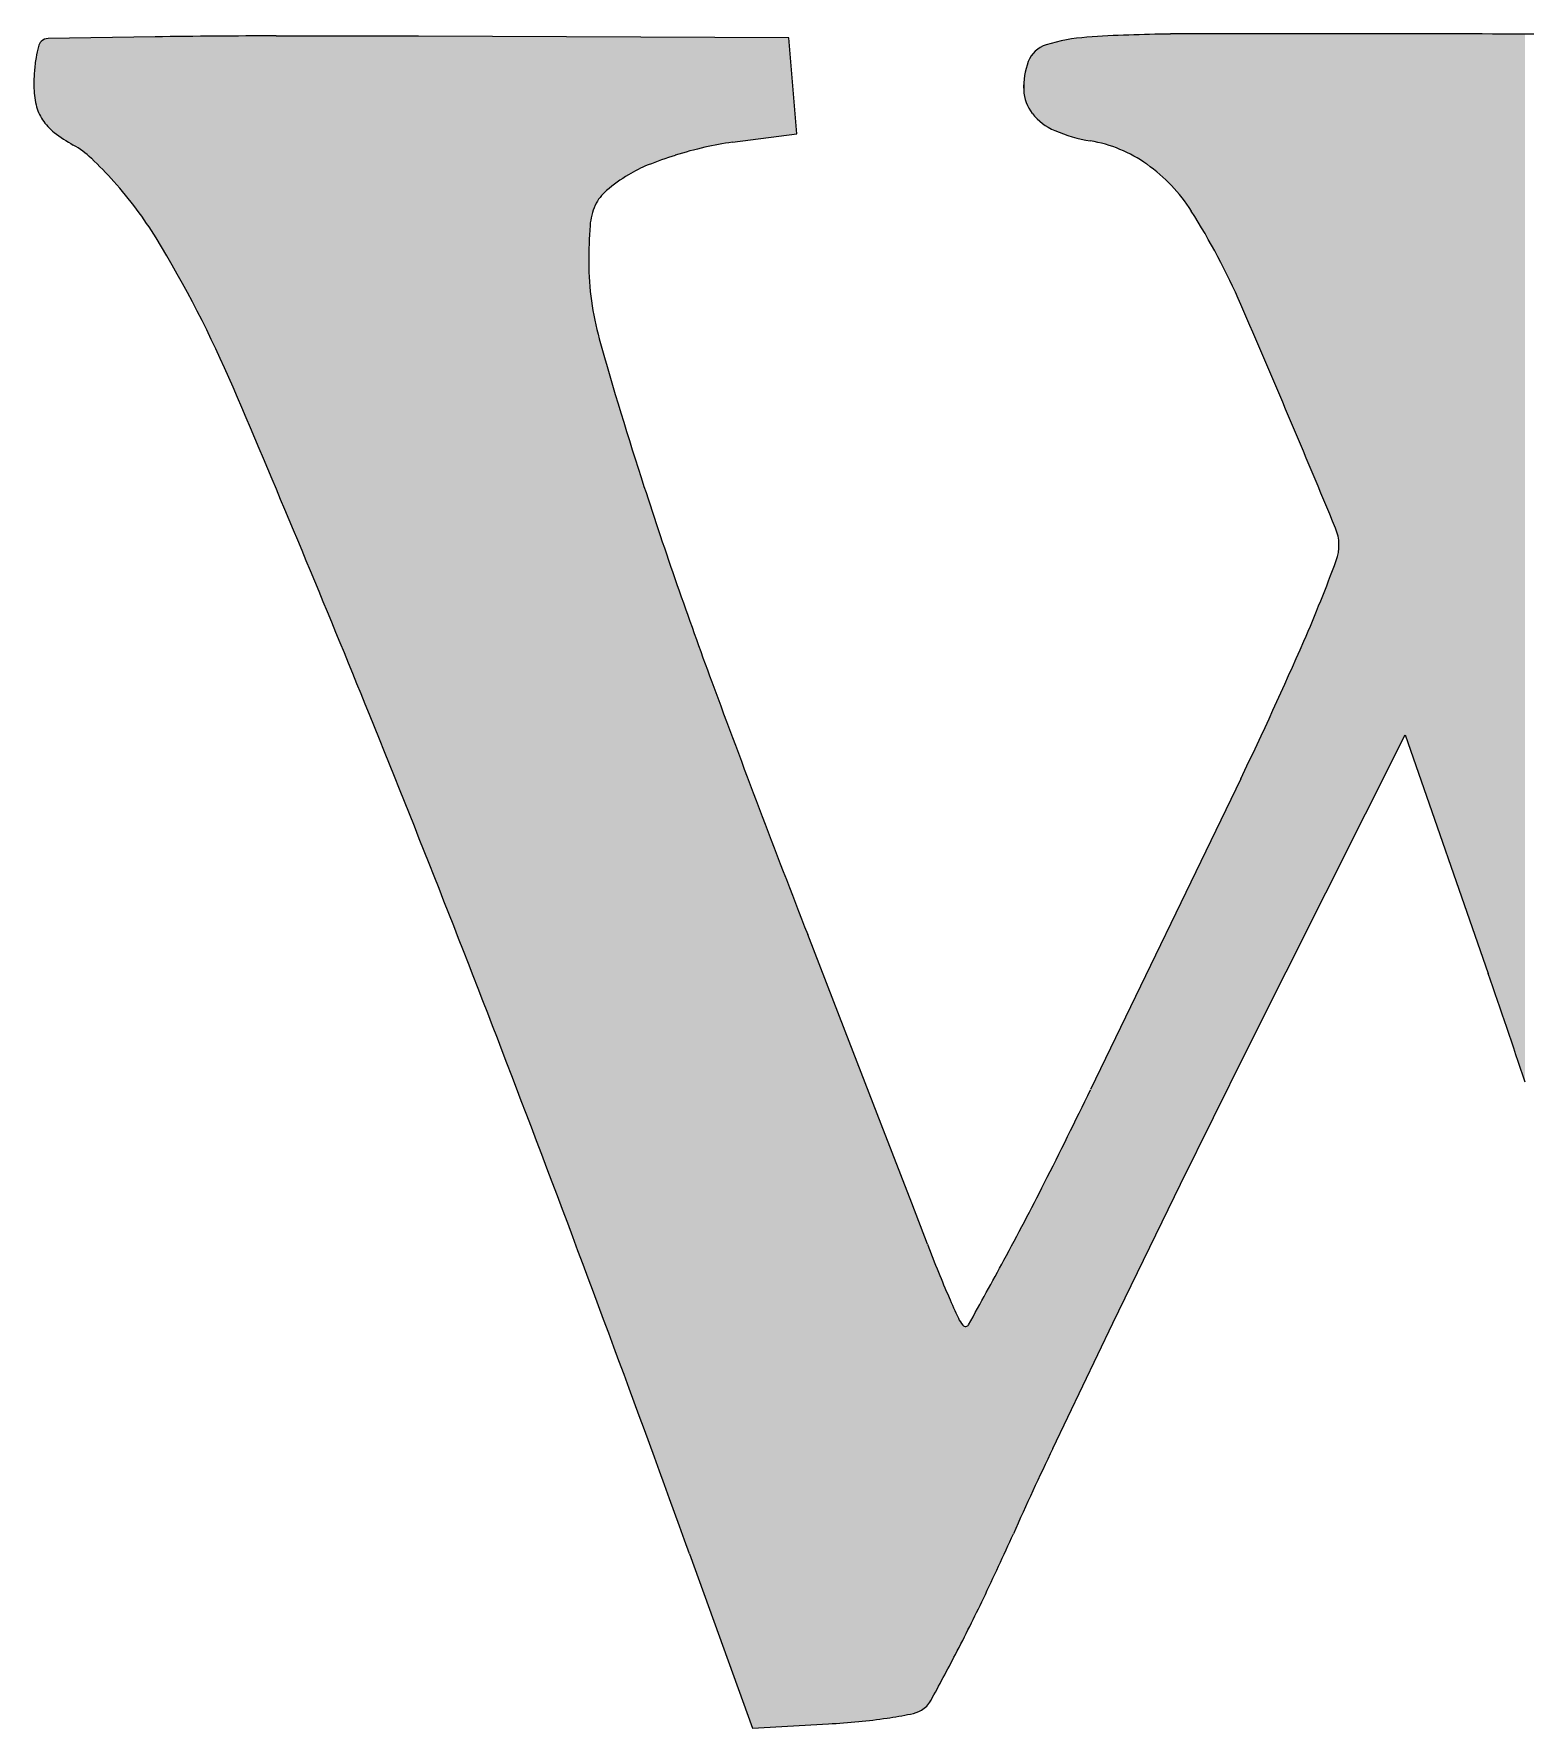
# Model space of a CAD drawing. Extents: x -1067 to 23308, y -6822 to 57810.
# Drawn here: x 409.076 to 411.857, y 94.057 to 97.218 of the extents above; entities that cross this region are included whole.
import ezdxf

# ---------------------------------------------------------------- set-up
doc = ezdxf.new("R2010")
doc.units = 0
doc.layers.get('0').update_dxf_attribs({"lineweight": 13})
doc.layers.add('G-XREF-____-OTLN', color=7, linetype='Continuous', lineweight=13)

# ---------------------------------------------------------------- blocks, each defined once
blk = doc.blocks.new('Blockreferenz-A0UJ2DPOXE')
at = {"layer": 'G-XREF-____-OTLN', "color": 0, "linetype": 'ByBlock', "lineweight": -2, "ltscale": 0.13}
for p, q in [((409.302, 97.2122), (409.1026, 97.2092)), ((409.7936, 97.2137), (409.5279, 97.2137)), ((410.484, 97.2101), (409.7936, 97.2137)), ((410.4914, 97.1209), (410.484, 97.2101)), ((411.6799, 97.2178), (411.196, 97.2178)), ((410.4988, 97.0316), (410.4914, 97.1209)), ((410.3787, 97.0157), (410.4988, 97.0316)), ((411.3379, 95.3207), (411.6335, 95.9104)), ((411.6335, 95.9104), (411.7883, 95.4652)), ((411.327, 95.8283), (411.0469, 95.2482)), ((410.5892, 95.3572), (410.5192, 95.5374)), ((410.6563, 95.184), (410.5892, 95.3572)), ((411.2145, 95.0722), (411.3379, 95.3207)), ((410.7133, 95.0366), (410.6563, 95.184)), ((411.0882, 94.8129), (411.2145, 95.0722)), ((410.7427, 94.9597), (410.7133, 95.0366)), ((410.9762, 94.5789), (411.0882, 94.8129)), ((410.2988, 94.3821), (410.4163, 94.0572)), ((410.4163, 94.0572), (410.5579, 94.065))]:
    blk.add_line(p, q, dxfattribs=at)
for centre, major_axis, end_param in [((409.3211, 97.1341), (-0.2368, 0.0602), 0.086419), ((409.1039, 97.1894), (-0.0143, 0.0143), 0.536386), ((409.1029, 97.1903), (-0.0003, 0.0188), 0.769115), ((409.5701, 78.3926), (-0.0422, 18.8215), 0.012004), ((410.9793, 97.1476), (-0.0153, 0.0498), 0.911284), ((411.0634, 96.874), (-0.0233, 0.3375), 0.229265), ((411.2032, 94.8494), (-0.0073, 2.3678), 0.065866), ((411.6602, 65.5645), (0.3308, 31.6516), 0.009828), ((409.3599, 97.1278), (-0.2799, 0.0459), 0.090249), ((411.0557, 97.1187), (-0.1251, 0.0473), 0.405727), ((409.4569, 97.1207), (-0.38, 0.0275), 0.072344), ((409.2345, 97.1207), (-0.1585, 0), 0.22515), ((410.998, 97.1162), (-0.0759, -0.0034), 0.619495), ((409.1618, 97.1041), (-0.0818, -0.0187), 0.362203), ((411.0205, 97.1338), (-0.0823, -0.0644), 0.507814), ((409.1756, 97.1133), (-0.0837, -0.0557), 0.324375), ((409.2874, 97.2576), (-0.1733, -0.2238), 0.149882), ((411.0962, 97.3133), (-0.1163, -0.2759), 0.231697), ((409.0666, 96.862), (0.1166, 0.1236), 0.246926), ((410.5015, 96.2601), (-0.1742, 0.7462), 0.074587), ((410.4492, 96.4841), (-0.0705, 0.5316), 0.097469), ((411.0035, 96.7648), (0.1485, 0.2097), 0.448902), ((408.7111, 96.4851), (0.5139, 0.4575), 0.08735), ((410.3132, 96.7437), (-0.0917, 0.2296), 0.166504), ((410.4841, 96.3156), (-0.2119, 0.6756), 0.075939), ((410.9729, 96.7215), (0.2619, 0.1658), 0.390019), ((408.6377, 96.4198), (0.6297, 0.471), 0.085155), ((410.3566, 96.6723), (-0.1718, 0.2826), 0.152614), ((410.1938, 96.8659), (-0.05, 0.0595), 0.447286), ((408.7129, 96.476), (0.5909, 0.361), 0.093675), ((410.224, 96.8523), (-0.1011, 0.0457), 0.352024), ((410.1611, 96.2075), (1.1658, 0.5056), 0.155294), ((411.0606, 96.7915), (-0.9472, 0.0688), 0.072492), ((407.4472, 95.7026), (2.0003, 0.856), 0.144158), ((410.6397, 96.7915), (-0.5288, 0), 0.273059), ((386.8676, 86.1052), (24.6361, 10.1904), 0.017004), ((416.7883, 98.5135), (-6.6578, -1.8646), 0.041642), ((377.8713, 83.0462), (31.8305, 12.9019), 0.019256), ((419.6745, 99.453), (-9.4606, -3.0796), 0.038803), ((411.4274, 96.2641), (0.0776, -0.0285), 0.74383), ((408.9537, 97.1716), (2.491, -1.0865), 0.05968), ((404.3463, 99.1813), (6.9807, -3.353), 0.036483), ((437.0091, 105.8496), (-26.6686, -9.8409), 0.017732), ((375.5971, 82.1244), (34.3969, 13.0796), 0.021724), ((396.4843, 90.145), (15.3729, 5.1174), 0.013216), ((400.4336, 100.3992), (10.5269, -5.3254), 0.016496), ((360.2986, 76.3071), (50.0003, 18.075), 0.016488), ((405.8463, 97.661), (5.0389, -2.7309), 0.028308), ((413.1879, 95.8867), (-2.4452, -0.927), 0.02138), ((397.1262, 102.3869), (13.6931, -7.5772), 0.008768), ((412.4283, 95.58), (-1.6652, -0.6724), 0.028336), ((412.6445, 95.6745), (-1.8617, -0.8138), 0.020912), ((410.8533, 94.8465), (-0.0531, -0.0245), 0.270754), ((410.8136, 94.8129), (-0.00493, -0.00418), 1.932421), ((418.3521, 91.0792), (-7.3759, 3.4997), 0.02146), ((405.8098, 96.7037), (5.0372, -2.4045), 0.0238), ((407.8306, 95.7391), (2.9643, -1.5444), 0.034943), ((406.3041, 96.5344), (4.4446, -2.4261), 0.019344), ((410.7095, 94.1298), (0.0218, -0.039), 0.560946), ((410.4819, 95.4317), (0.076, -1.3666), 0.041439), ((410.5117, 95.1253), (0.1027, -1.056), 0.050157), ((410.5212, 95.0608), (0.146, -0.985), 0.044746), ((410.6982, 94.1499), (0.0129, -0.0666), 0.318306)]:
    blk.add_ellipse(centre, major_axis=major_axis, ratio=1, start_param=0, end_param=end_param, dxfattribs=at)
for points in [[(409.0833, 97.0745), (409.0828, 97.1883), (409.0833, 97.1902)], [(409.0843, 97.0719), (409.0833, 97.1902), (409.0843, 97.1943)], [(409.0833, 97.0745), (409.0833, 97.1902), (409.0843, 97.0719)], [(409.0847, 97.0709), (409.0843, 97.1943), (409.0847, 97.1954)], [(409.0843, 97.0719), (409.0843, 97.1943), (409.0847, 97.0709)], [(409.0853, 97.0697), (409.0847, 97.1954), (409.0853, 97.197)], [(409.0847, 97.0709), (409.0847, 97.1954), (409.0853, 97.0697)], [(409.0865, 97.0671), (409.0853, 97.197), (409.0865, 97.1995)], [(409.0853, 97.0697), (409.0853, 97.197), (409.0865, 97.0671)], [(409.0868, 97.0663), (409.0865, 97.1995), (409.0868, 97.2001)], [(409.0865, 97.0671), (409.0865, 97.1995), (409.0868, 97.0663)], [(409.088, 97.0641), (409.0868, 97.2001), (409.088, 97.2019)], [(409.0868, 97.0663), (409.0868, 97.2001), (409.088, 97.0641)], [(409.0893, 97.0619), (409.088, 97.2019), (409.0893, 97.2032)], [(409.088, 97.0641), (409.088, 97.2019), (409.0893, 97.0619)], [(409.0899, 97.0608), (409.0893, 97.2032), (409.0899, 97.204)], [(409.0893, 97.0619), (409.0893, 97.2032), (409.0899, 97.0608)], [(409.0919, 97.0576), (409.0899, 97.204), (409.0919, 97.2056)], [(409.0899, 97.0608), (409.0899, 97.204), (409.0919, 97.0576)], [(409.0921, 97.0574), (409.0919, 97.2056), (409.0921, 97.2057)], [(409.0919, 97.0576), (409.0919, 97.2056), (409.0921, 97.0574)], [(409.0945, 97.054), (409.0921, 97.2057), (409.0945, 97.2072)], [(409.0921, 97.0574), (409.0921, 97.2057), (409.0945, 97.054)], [(409.0951, 97.0531), (409.0945, 97.2072), (409.0951, 97.2074)], [(409.0945, 97.054), (409.0945, 97.2072), (409.0951, 97.0531)], [(409.0971, 97.0506), (409.0951, 97.2074), (409.0971, 97.2082)], [(409.0951, 97.0531), (409.0951, 97.2074), (409.0971, 97.0506)], [(409.0984, 97.0489), (409.0971, 97.2082), (409.0984, 97.2086)], [(409.0971, 97.0506), (409.0971, 97.2082), (409.0984, 97.0489)], [(409.0998, 97.0473), (409.0984, 97.2086), (409.0998, 97.2089)], [(409.0984, 97.0489), (409.0984, 97.2086), (409.0998, 97.0473)], [(409.102, 97.0448), (409.0998, 97.2089), (409.102, 97.2091)], [(409.0998, 97.0473), (409.0998, 97.2089), (409.102, 97.0448)], [(409.1026, 97.0442), (409.102, 97.2091), (409.1026, 97.2092)], [(409.102, 97.0448), (409.102, 97.2091), (409.1026, 97.0442)], [(409.1026, 97.0442), (409.1026, 97.2092), (409.1058, 97.0409)], [(409.1058, 97.0409), (409.1026, 97.2092), (409.1058, 97.2092)], [(409.1099, 97.0372), (409.1058, 97.2092), (409.1099, 97.2093)], [(409.1058, 97.0409), (409.1058, 97.2092), (409.1099, 97.0372)], [(409.1099, 97.0372), (409.1099, 97.2093), (409.1141, 97.0338)], [(409.1141, 97.0338), (409.1099, 97.2093), (409.1141, 97.2093)], [(409.1197, 97.0295), (409.1141, 97.2093), (409.1197, 97.2094)], [(409.1141, 97.0338), (409.1141, 97.2093), (409.1197, 97.0295)], [(409.1255, 97.0254), (409.1197, 97.2094), (409.1255, 97.2095)], [(409.1197, 97.0295), (409.1197, 97.2094), (409.1255, 97.0254)], [(409.1313, 97.0214), (409.1255, 97.2095), (409.1313, 97.2096)], [(409.1255, 97.0254), (409.1255, 97.2095), (409.1313, 97.0214)], [(409.1372, 97.0176), (409.1313, 97.2096), (409.1372, 97.2097)], [(409.1313, 97.0214), (409.1313, 97.2096), (409.1372, 97.0176)], [(409.1433, 97.0139), (409.1372, 97.2097), (409.1433, 97.2098)], [(409.1372, 97.0176), (409.1372, 97.2097), (409.1433, 97.0139)], [(409.1494, 97.0104), (409.1433, 97.2098), (409.1494, 97.2099)], [(409.1433, 97.0139), (409.1433, 97.2098), (409.1494, 97.0104)], [(409.1555, 97.0069), (409.1494, 97.2099), (409.1555, 97.21)], [(409.1494, 97.0104), (409.1494, 97.2099), (409.1555, 97.0069)], [(409.1613, 97.0031), (409.1555, 97.21), (409.1613, 97.2101)], [(409.1555, 97.0069), (409.1555, 97.21), (409.1613, 97.0031)], [(409.1613, 97.0031), (409.1613, 97.2101), (409.1671, 96.9991)], [(409.1671, 96.9991), (409.1613, 97.2101), (409.1671, 97.2101)], [(409.1726, 96.9948), (409.1671, 97.2101), (409.1726, 97.2102)], [(409.1671, 96.9991), (409.1671, 97.2101), (409.1726, 96.9948)], [(409.178, 96.9904), (409.1726, 97.2102), (409.178, 97.2103)], [(409.1726, 96.9948), (409.1726, 97.2102), (409.178, 96.9904)], [(409.1832, 96.9857), (409.178, 97.2103), (409.1832, 97.2104)], [(409.178, 96.9904), (409.178, 97.2103), (409.1832, 96.9857)], [(409.1918, 96.9773), (409.1832, 97.2104), (409.1918, 97.2105)], [(409.1832, 96.9857), (409.1832, 97.2104), (409.1918, 96.9773)], [(409.2004, 96.9689), (409.1918, 97.2105), (409.2004, 97.2107)], [(409.1918, 96.9773), (409.1918, 97.2105), (409.2004, 96.9689)], [(409.2088, 96.9603), (409.2004, 97.2107), (409.2088, 97.2108)], [(409.2004, 96.9689), (409.2004, 97.2107), (409.2088, 96.9603)], [(409.217, 96.9515), (409.2088, 97.2108), (409.217, 97.2109)], [(409.2088, 96.9603), (409.2088, 97.2108), (409.217, 96.9515)], [(409.225, 96.9426), (409.217, 97.2109), (409.225, 97.211)], [(409.217, 96.9515), (409.217, 97.2109), (409.225, 96.9426)], [(409.2339, 96.9325), (409.225, 97.211), (409.2339, 97.2112)], [(409.225, 96.9426), (409.225, 97.211), (409.2339, 96.9325)], [(409.2425, 96.9223), (409.2339, 97.2112), (409.2425, 97.2113)], [(409.2339, 96.9325), (409.2339, 97.2112), (409.2425, 96.9223)], [(409.251, 96.9119), (409.2425, 97.2113), (409.251, 97.2114)], [(409.2425, 96.9223), (409.2425, 97.2113), (409.251, 96.9119)], [(409.2593, 96.9014), (409.251, 97.2114), (409.2593, 97.2115)], [(409.251, 96.9119), (409.251, 97.2114), (409.2593, 96.9014)], [(409.2674, 96.8907), (409.2593, 97.2115), (409.2674, 97.2117)], [(409.2593, 96.9014), (409.2593, 97.2115), (409.2674, 96.8907)], [(409.2751, 96.8803), (409.2674, 97.2117), (409.2751, 97.2118)], [(409.2674, 96.8907), (409.2674, 97.2117), (409.2751, 96.8803)], [(409.2825, 96.8697), (409.2751, 97.2118), (409.2825, 97.2119)], [(409.2751, 96.8803), (409.2751, 97.2118), (409.2825, 96.8697)], [(409.2898, 96.8589), (409.2825, 97.2119), (409.2898, 97.212)], [(409.2825, 96.8697), (409.2825, 97.2119), (409.2898, 96.8589)], [(409.2969, 96.848), (409.2898, 97.212), (409.2969, 97.2121)], [(409.2898, 96.8589), (409.2898, 97.212), (409.2969, 96.848)], [(409.302, 96.8399), (409.2969, 97.2121), (409.302, 97.2122)], [(409.2969, 96.848), (409.2969, 97.2121), (409.302, 96.8399)], [(409.302, 96.8399), (409.302, 97.2122), (409.3037, 96.837)], [(409.3037, 96.837), (409.302, 97.2122), (409.3037, 97.2122)], [(409.3305, 96.7921), (409.3037, 97.2122), (409.3305, 97.2125)], [(409.3037, 96.837), (409.3037, 97.2122), (409.3305, 96.7921)], [(409.3561, 96.7466), (409.3305, 97.2125), (409.3561, 97.2128)], [(409.3305, 96.7921), (409.3305, 97.2125), (409.3561, 96.7466)], [(409.3806, 96.7004), (409.3561, 97.2128), (409.3806, 97.2131)], [(409.3561, 96.7466), (409.3561, 97.2128), (409.3806, 96.7004)], [(409.404, 96.6537), (409.3806, 97.2131), (409.404, 97.2133)], [(409.3806, 96.7004), (409.3806, 97.2131), (409.404, 96.6537)], [(409.4149, 96.6305), (409.404, 97.2133), (409.4149, 97.2135)], [(409.404, 96.6537), (409.404, 97.2133), (409.4149, 96.6305)], [(409.4149, 96.6305), (409.4149, 97.2135), (409.4263, 96.6064)], [(409.4263, 96.6064), (409.4149, 97.2135), (409.4263, 97.2135)], [(409.4475, 96.5586), (409.4263, 97.2135), (409.4475, 97.2136)], [(409.4263, 96.6064), (409.4263, 97.2135), (409.4475, 96.5586)], [(409.5279, 96.368), (409.4475, 97.2136), (409.5279, 97.2141)], [(409.4475, 96.5586), (409.4475, 97.2136), (409.5279, 96.368)], [(409.5279, 96.368), (409.5279, 97.2141), (409.5761, 96.2539)], [(409.5761, 96.2539), (409.5279, 97.2141), (409.5761, 97.2141)], [(409.5761, 96.2539), (409.5761, 97.2141), (409.6607, 96.0479)], [(409.6607, 96.0479), (409.5761, 97.2141), (409.6607, 97.2141)], [(409.6607, 96.0479), (409.6607, 97.2141), (409.7018, 95.9481)], [(409.7018, 95.9481), (409.6607, 97.2141), (409.7018, 97.214)], [(409.7018, 95.9481), (409.7018, 97.214), (409.7936, 95.718)], [(409.7936, 95.718), (409.7018, 97.214), (409.7936, 97.2137)], [(409.7936, 95.718), (409.7936, 97.2137), (409.8499, 95.5768)], [(409.8499, 95.5768), (409.7936, 97.2137), (409.8499, 97.2134)], [(409.8499, 95.5768), (409.8499, 97.2134), (409.994, 95.204)], [(409.994, 95.204), (409.8499, 97.2134), (409.994, 97.2126)], [(409.994, 95.204), (409.994, 97.2126), (410.1109, 94.8927)], [(410.1109, 94.8927), (409.994, 97.2126), (410.1109, 97.212)], [(410.1109, 96.7915), (410.1109, 97.212), (410.1111, 96.8087)], [(410.1111, 96.8087), (410.1109, 97.212), (410.1111, 97.212)], [(410.1111, 96.8087), (410.1111, 97.212), (410.1115, 96.8259)], [(410.1115, 96.8259), (410.1111, 97.212), (410.1115, 97.212)], [(410.1115, 96.8259), (410.1115, 97.212), (410.1123, 96.8431)], [(410.1123, 96.8431), (410.1115, 97.212), (410.1123, 97.212)], [(410.1123, 96.8431), (410.1123, 97.212), (410.1134, 96.8603)], [(410.1134, 96.8603), (410.1123, 97.212), (410.1134, 97.212)], [(410.1134, 96.8603), (410.1134, 97.212), (410.1141, 96.8668)], [(410.1141, 96.8668), (410.1134, 97.212), (410.1141, 97.212)], [(410.1141, 96.8668), (410.1141, 97.212), (410.1151, 96.8732)], [(410.1151, 96.8732), (410.1141, 97.212), (410.1151, 97.212)], [(410.1151, 96.8732), (410.1151, 97.212), (410.1165, 96.8795)], [(410.1165, 96.8795), (410.1151, 97.212), (410.1165, 97.212)], [(410.1165, 96.8795), (410.1165, 97.212), (410.1183, 96.8858)], [(410.1183, 96.8858), (410.1165, 97.212), (410.1183, 97.212)], [(410.1183, 96.8858), (410.1183, 97.212), (410.1205, 96.8919)], [(410.1205, 96.8919), (410.1183, 97.212), (410.1205, 97.212)], [(410.1205, 96.8919), (410.1205, 97.212), (410.123, 96.898)], [(410.123, 96.898), (410.1205, 97.212), (410.123, 97.212)], [(410.123, 96.898), (410.123, 97.212), (410.1255, 96.9031)], [(410.1255, 96.9031), (410.123, 97.212), (410.1255, 97.212)], [(410.1255, 96.9031), (410.1255, 97.212), (410.1285, 96.9081)], [(410.1285, 96.9081), (410.1255, 97.212), (410.1285, 97.2119)], [(410.1285, 96.9081), (410.1285, 97.2119), (410.1318, 96.9129)], [(410.1318, 96.9129), (410.1285, 97.2119), (410.1318, 97.2119)], [(410.1318, 96.9129), (410.1318, 97.2119), (410.1355, 96.9174)], [(410.1355, 96.9174), (410.1318, 97.2119), (410.1355, 97.2119)], [(410.1355, 96.9174), (410.1355, 97.2119), (410.1395, 96.9216)], [(410.1395, 96.9216), (410.1355, 97.2119), (410.1395, 97.2119)], [(410.1395, 96.9216), (410.1395, 97.2119), (410.1438, 96.9254)], [(410.1438, 96.9254), (410.1395, 97.2119), (410.1438, 97.2119)], [(410.1438, 96.9254), (410.1438, 97.2119), (410.1503, 96.9308)], [(410.1503, 96.9308), (410.1438, 97.2119), (410.1503, 97.2118)], [(410.1503, 96.9308), (410.1503, 97.2118), (410.1569, 96.9359)], [(410.1569, 96.9359), (410.1503, 97.2118), (410.1569, 97.2118)], [(410.1569, 96.9359), (410.1569, 97.2118), (410.1637, 96.9409)], [(410.1637, 96.9409), (410.1569, 97.2118), (410.1637, 97.2118)], [(410.1637, 96.9409), (410.1637, 97.2118), (410.1706, 96.9457)], [(410.1706, 96.9457), (410.1637, 97.2118), (410.1706, 97.2117)], [(410.1706, 96.9457), (410.1706, 97.2117), (410.1776, 96.9504)], [(410.1776, 96.9504), (410.1706, 97.2117), (410.1776, 97.2117)], [(410.1776, 96.9504), (410.1776, 97.2117), (410.1847, 96.9549)], [(410.1847, 96.9549), (410.1776, 97.2117), (410.1847, 97.2116)], [(410.1847, 96.9549), (410.1847, 97.2116), (410.1907, 96.9583)], [(410.1907, 96.9583), (410.1847, 97.2116), (410.1907, 97.2116)], [(410.1907, 96.9583), (410.1907, 97.2116), (410.1967, 96.9617)], [(410.1967, 96.9617), (410.1907, 97.2116), (410.1967, 97.2116)], [(410.1967, 96.9617), (410.1967, 97.2116), (410.2027, 96.9648)], [(410.2027, 96.9648), (410.1967, 97.2116), (410.2027, 97.2116)], [(410.2027, 96.9648), (410.2027, 97.2116), (410.2089, 96.9678)], [(410.2089, 96.9678), (410.2027, 97.2116), (410.2089, 97.2115)], [(410.2089, 96.9678), (410.2089, 97.2115), (410.2152, 96.9706)], [(410.2152, 96.9706), (410.2089, 97.2115), (410.2152, 97.2115)], [(410.2152, 96.9706), (410.2152, 97.2115), (410.2215, 96.9732)], [(410.2215, 96.9732), (410.2152, 97.2115), (410.2215, 97.2115)], [(410.2215, 96.9732), (410.2215, 97.2115), (410.234, 96.9781)], [(410.234, 96.9781), (410.2215, 97.2115), (410.234, 97.2114)], [(410.234, 96.9781), (410.234, 97.2114), (410.2467, 96.9827)], [(410.2467, 96.9827), (410.234, 97.2114), (410.2467, 97.2113)], [(410.2467, 96.9827), (410.2467, 97.2113), (410.2594, 96.9871)], [(410.2594, 96.9871), (410.2467, 97.2113), (410.2594, 97.2113)], [(410.2594, 96.9871), (410.2594, 97.2113), (410.2722, 96.9912)], [(410.2722, 96.9912), (410.2594, 97.2113), (410.2722, 97.2112)], [(410.2722, 96.9912), (410.2722, 97.2112), (410.2858, 96.9954)], [(410.2858, 96.9954), (410.2722, 97.2112), (410.2858, 97.2111)], [(410.2858, 96.9954), (410.2858, 97.2111), (410.2996, 96.9993)], [(410.2996, 96.9993), (410.2858, 97.2111), (410.2996, 97.2111)], [(410.2996, 96.9993), (410.2996, 97.2111), (410.3134, 97.0029)], [(410.3134, 97.0029), (410.2996, 97.2111), (410.3134, 97.211)], [(410.3134, 97.0029), (410.3134, 97.211), (410.3273, 97.0063)], [(410.3273, 97.0063), (410.3134, 97.211), (410.3273, 97.2109)], [(410.3273, 97.0063), (410.3273, 97.2109), (410.3358, 97.0082)], [(410.3358, 97.0082), (410.3273, 97.2109), (410.3358, 97.2109)], [(410.3358, 97.0082), (410.3358, 97.2109), (410.3443, 97.01)], [(410.3443, 97.01), (410.3358, 97.2109), (410.3443, 97.2108)], [(410.3443, 97.01), (410.3443, 97.2108), (410.3529, 97.0116)], [(410.3529, 97.0116), (410.3443, 97.2108), (410.3529, 97.2108)], [(410.3529, 97.0116), (410.3529, 97.2108), (410.3615, 97.0131)], [(410.3615, 97.0131), (410.3529, 97.2108), (410.3615, 97.2107)], [(410.3615, 97.0131), (410.3615, 97.2107), (410.3701, 97.0145)], [(410.3701, 97.0145), (410.3615, 97.2107), (410.3701, 97.2107)], [(410.3701, 97.0145), (410.3701, 97.2107), (410.3787, 97.0157)], [(410.3787, 97.0157), (410.3701, 97.2107), (410.3787, 97.2106)], [(410.3787, 97.0157), (410.3787, 97.2106), (410.484, 97.0297)], [(410.484, 97.0297), (410.3787, 97.2106), (410.484, 97.2101)], [(410.484, 97.0297), (410.484, 97.2101), (410.4988, 97.0316)], [(410.9498, 97.0567), (410.9439, 97.1858), (410.9498, 97.1906)], [(410.9502, 97.0564), (410.9498, 97.1906), (410.9502, 97.1908)], [(410.9498, 97.0567), (410.9498, 97.1906), (410.9502, 97.0564)], [(410.9567, 97.051), (410.9502, 97.1908), (410.9567, 97.1945)], [(410.9502, 97.0564), (410.9502, 97.1908), (410.9567, 97.051)], [(410.957, 97.0507), (410.9567, 97.1945), (410.957, 97.1947)], [(410.9567, 97.051), (410.9567, 97.1945), (410.957, 97.0507)], [(410.964, 97.0458), (410.957, 97.1947), (410.964, 97.1974)], [(410.957, 97.0507), (410.957, 97.1947), (410.964, 97.0458)], [(410.9642, 97.0457), (410.964, 97.1974), (410.9642, 97.1975)], [(410.964, 97.0458), (410.964, 97.1974), (410.9642, 97.0457)], [(410.9719, 97.0412), (410.9642, 97.1975), (410.9719, 97.1997)], [(410.9642, 97.0457), (410.9642, 97.1975), (410.9719, 97.0412)], [(410.9765, 97.0391), (410.9719, 97.1997), (410.9765, 97.201)], [(410.9719, 97.0412), (410.9719, 97.1997), (410.9765, 97.0391)], [(410.9799, 97.0374), (410.9765, 97.201), (410.9799, 97.2018)], [(410.9765, 97.0391), (410.9765, 97.201), (410.9799, 97.0374)], [(410.989, 97.0338), (410.9799, 97.2018), (410.989, 97.2041)], [(410.9799, 97.0374), (410.9799, 97.2018), (410.989, 97.0338)], [(410.9906, 97.0332), (410.989, 97.2041), (410.9906, 97.2044)], [(410.989, 97.0338), (410.989, 97.2041), (410.9906, 97.0332)], [(411.0015, 97.0293), (410.9906, 97.2044), (411.0015, 97.2066)], [(410.9906, 97.0332), (410.9906, 97.2044), (411.0015, 97.0293)], [(411.0017, 97.0292), (411.0015, 97.2066), (411.0017, 97.2067)], [(411.0015, 97.0293), (411.0015, 97.2066), (411.0017, 97.0292)], [(411.0125, 97.0259), (411.0017, 97.2067), (411.0125, 97.2085)], [(411.0017, 97.0292), (411.0017, 97.2067), (411.0125, 97.0259)], [(411.0144, 97.0253), (411.0125, 97.2085), (411.0144, 97.2088)], [(411.0125, 97.0259), (411.0125, 97.2085), (411.0144, 97.0253)], [(411.0237, 97.0228), (411.0144, 97.2088), (411.0237, 97.21)], [(411.0144, 97.0253), (411.0144, 97.2088), (411.0237, 97.0228)], [(411.0273, 97.022), (411.0237, 97.21), (411.0273, 97.2104)], [(411.0237, 97.0228), (411.0237, 97.21), (411.0273, 97.022)], [(411.0349, 97.0203), (411.0273, 97.2104), (411.0349, 97.2111)], [(411.0273, 97.022), (411.0273, 97.2104), (411.0349, 97.0203)], [(411.0401, 97.0193), (411.0349, 97.2111), (411.0401, 97.2116)], [(411.0349, 97.0203), (411.0349, 97.2111), (411.0401, 97.0193)], [(411.0463, 97.0181), (411.0401, 97.2116), (411.0463, 97.2119)], [(411.0401, 97.0193), (411.0401, 97.2116), (411.0463, 97.0181)], [(411.0651, 97.0142), (411.0463, 97.2119), (411.0651, 97.2131)], [(411.0463, 97.0181), (411.0463, 97.2119), (411.0651, 97.0142)], [(411.079, 97.0102), (411.0651, 97.2131), (411.079, 97.2139)], [(411.0651, 97.0142), (411.0651, 97.2131), (411.079, 97.0102)], [(411.0836, 97.0089), (411.079, 97.2139), (411.0836, 97.2141)], [(411.079, 97.0102), (411.079, 97.2139), (411.0836, 97.0089)], [(411.1016, 97.0022), (411.0836, 97.2141), (411.1016, 97.2149)], [(411.0836, 97.0089), (411.0836, 97.2141), (411.1016, 97.0022)], [(411.118, 96.9947), (411.1016, 97.2149), (411.118, 97.2156)], [(411.1016, 97.0022), (411.1016, 97.2149), (411.118, 96.9947)], [(411.1191, 96.9942), (411.118, 97.2156), (411.1191, 97.2157)], [(411.118, 96.9947), (411.118, 97.2156), (411.1191, 96.9942)], [(411.1359, 96.9849), (411.1191, 97.2157), (411.1359, 97.2161)], [(411.1191, 96.9942), (411.1191, 97.2157), (411.1359, 96.9849)], [(411.152, 96.9744), (411.1359, 97.2161), (411.152, 97.2166)], [(411.1359, 96.9849), (411.1359, 97.2161), (411.152, 96.9744)], [(411.157, 96.9707), (411.152, 97.2166), (411.157, 97.2167)], [(411.152, 96.9744), (411.152, 97.2166), (411.157, 96.9707)], [(411.1681, 96.9623), (411.157, 97.2167), (411.1681, 97.2169)], [(411.157, 96.9707), (411.157, 97.2167), (411.1681, 96.9623)], [(411.1833, 96.9491), (411.1681, 97.2169), (411.1833, 97.217)], [(411.1681, 96.9623), (411.1681, 97.2169), (411.1833, 96.9491)], [(411.196, 96.9366), (411.1833, 97.217), (411.196, 97.2172)], [(411.1833, 96.9491), (411.1833, 97.217), (411.196, 96.9366)], [(411.196, 96.9366), (411.196, 97.2172), (411.1976, 96.9349)], [(411.1976, 96.9349), (411.196, 97.2172), (411.1976, 97.2172)], [(411.1976, 96.9349), (411.1976, 97.2172), (411.211, 96.9199)], [(411.211, 96.9199), (411.1976, 97.2172), (411.211, 97.2172)], [(411.211, 96.9199), (411.211, 97.2172), (411.2234, 96.904)], [(411.2234, 96.904), (411.211, 97.2172), (411.2234, 97.2172)], [(411.2347, 96.8873), (411.2234, 97.2172), (411.2347, 97.2173)], [(411.2234, 96.904), (411.2234, 97.2172), (411.2347, 96.8873)], [(411.2347, 96.8873), (411.2347, 97.2173), (411.252, 96.8593)], [(411.252, 96.8593), (411.2347, 97.2173), (411.252, 97.2173)], [(411.252, 96.8593), (411.252, 97.2173), (411.2685, 96.8309)], [(411.2685, 96.8309), (411.252, 97.2173), (411.2685, 97.2173)], [(411.2842, 96.802), (411.2685, 97.2173), (411.2842, 97.2174)], [(411.2685, 96.8309), (411.2685, 97.2173), (411.2842, 96.802)], [(411.2842, 96.802), (411.2842, 97.2174), (411.2992, 96.7727)], [(411.2992, 96.7727), (411.2842, 97.2174), (411.2992, 97.2174)], [(411.2992, 96.7727), (411.2992, 97.2174), (411.3135, 96.7431)], [(411.3135, 96.7431), (411.2992, 97.2174), (411.3135, 97.2174)], [(411.327, 96.7131), (411.3135, 97.2174), (411.327, 97.2175)], [(411.3135, 96.7431), (411.3135, 97.2174), (411.327, 96.7131)], [(411.4163, 96.5048), (411.327, 97.2175), (411.4163, 97.2176)], [(411.327, 96.7131), (411.327, 97.2175), (411.4163, 96.5048)], [(411.4379, 96.453), (411.4163, 97.2176), (411.4379, 97.2177)], [(411.4163, 96.5048), (411.4163, 97.2176), (411.4379, 96.453)], [(411.4379, 96.453), (411.4379, 97.2177), (411.5038, 96.2957)], [(411.5038, 96.2957), (411.4379, 97.2177), (411.5038, 97.2177)], [(411.5038, 96.2957), (411.5038, 97.2177), (411.5071, 96.286)], [(411.5071, 96.286), (411.5038, 97.2177), (411.5071, 97.2177)], [(411.5071, 96.286), (411.5071, 97.2177), (411.5092, 96.276)], [(411.5092, 96.276), (411.5071, 97.2177), (411.5092, 97.2177)], [(411.5092, 96.276), (411.5092, 97.2177), (411.51, 96.2658)], [(411.51, 96.2658), (411.5092, 97.2177), (411.51, 97.2177)], [(411.51, 95.6641), (411.51, 97.2177), (411.6335, 95.9104)], [(411.6335, 95.9104), (411.51, 97.2177), (411.6335, 97.2177)], [(411.6799, 95.7771), (411.6335, 97.2177), (411.6799, 97.2178)], [(411.6335, 95.9104), (411.6335, 97.2177), (411.6799, 95.7771)], [(411.6799, 95.7771), (411.6799, 97.2178), (411.7883, 95.4652)], [(411.7883, 95.4652), (411.6799, 97.2178), (411.7883, 97.2174)], [(411.7883, 95.4652), (411.7883, 97.2174), (411.8231, 95.3639)], [(411.8231, 95.3639), (411.7883, 97.2174), (411.8231, 97.2173)], [(411.8231, 95.3639), (411.8231, 97.2173), (411.8354, 95.3274)], [(411.8354, 95.3274), (411.8231, 97.2173), (411.8354, 97.2173)], [(411.8354, 95.3274), (411.8354, 97.2173), (411.8573, 95.2624)], [(411.8573, 95.2624), (411.8354, 97.2173), (411.8573, 97.2171)], [(409.0778, 97.097), (409.0774, 97.1534), (409.0778, 97.1571)], [(409.0779, 97.0962), (409.0778, 97.1571), (409.0779, 97.1585)], [(409.0778, 97.097), (409.0778, 97.1571), (409.0779, 97.0962)], [(409.0785, 97.0927), (409.0779, 97.1585), (409.0785, 97.1635)], [(409.0779, 97.0962), (409.0779, 97.1585), (409.0785, 97.0927)], [(409.0788, 97.0912), (409.0785, 97.1635), (409.0788, 97.1655)], [(409.0785, 97.0927), (409.0785, 97.1635), (409.0788, 97.0912)], [(409.0792, 97.0891), (409.0788, 97.1655), (409.0792, 97.1686)], [(409.0788, 97.0912), (409.0788, 97.1655), (409.0792, 97.0891)], [(409.08, 97.0854), (409.0792, 97.1686), (409.08, 97.1737)], [(409.0792, 97.0891), (409.0792, 97.1686), (409.08, 97.0854)], [(409.0807, 97.0826), (409.08, 97.1737), (409.0807, 97.1778)], [(409.08, 97.0854), (409.08, 97.1737), (409.08, 97.0854)], [(409.08, 97.0854), (409.08, 97.1737), (409.08, 97.1737)], [(409.08, 97.0854), (409.08, 97.1737), (409.0807, 97.0826)], [(409.0813, 97.0804), (409.0807, 97.1778), (409.0813, 97.1808)], [(409.0807, 97.0826), (409.0807, 97.1778), (409.0813, 97.0804)], [(409.0815, 97.0798), (409.0813, 97.1808), (409.0815, 97.182)], [(409.0813, 97.0804), (409.0813, 97.1808), (409.0815, 97.0798)], [(409.0823, 97.0771), (409.0815, 97.182), (409.0823, 97.1861)], [(409.0815, 97.0798), (409.0815, 97.182), (409.0823, 97.0771)], [(409.0828, 97.0756), (409.0823, 97.1861), (409.0828, 97.1883)], [(409.0823, 97.0771), (409.0823, 97.1861), (409.0828, 97.0756)], [(409.0828, 97.0756), (409.0828, 97.1883), (409.0833, 97.0745)], [(410.9277, 97.0876), (410.9267, 97.1539), (410.9277, 97.1575)], [(410.9298, 97.0826), (410.9277, 97.1575), (410.9298, 97.1638)], [(410.9277, 97.0876), (410.9277, 97.1575), (410.9298, 97.0826)], [(410.9306, 97.0812), (410.9298, 97.1638), (410.9306, 97.166)], [(410.9298, 97.0826), (410.9298, 97.1638), (410.9306, 97.0812)], [(410.9336, 97.0758), (410.9306, 97.166), (410.9336, 97.1726)], [(410.9306, 97.0812), (410.9306, 97.166), (410.9336, 97.0758)], [(410.9339, 97.0753), (410.9336, 97.1726), (410.9339, 97.1732)], [(410.9336, 97.0758), (410.9336, 97.1726), (410.9339, 97.0753)], [(410.9381, 97.0694), (410.9339, 97.1732), (410.9381, 97.1795)], [(410.9339, 97.0753), (410.9339, 97.1732), (410.9381, 97.0694)], [(410.9383, 97.0691), (410.9381, 97.1795), (410.9383, 97.1798)], [(410.9381, 97.0694), (410.9381, 97.1795), (410.9383, 97.0691)], [(410.9437, 97.0629), (410.9383, 97.1798), (410.9437, 97.1856)], [(410.9383, 97.0691), (410.9383, 97.1798), (410.9437, 97.0629)], [(410.9439, 97.0626), (410.9437, 97.1856), (410.9439, 97.1858)], [(410.9437, 97.0629), (410.9437, 97.1856), (410.9439, 97.0626)], [(410.9439, 97.0626), (410.9439, 97.1858), (410.9498, 97.0567)], [(409.0761, 97.1148), (409.076, 97.1276), (409.0761, 97.1294)], [(409.076, 97.1174), (409.076, 97.1207), (409.076, 97.1276)], [(409.076, 97.1174), (409.076, 97.1276), (409.0761, 97.1148)], [(409.0762, 97.1123), (409.0761, 97.1294), (409.0762, 97.1345)], [(409.0761, 97.1148), (409.0761, 97.1294), (409.0762, 97.1123)], [(409.0764, 97.1088), (409.0762, 97.1345), (409.0764, 97.1389)], [(409.0762, 97.1123), (409.0762, 97.1345), (409.0764, 97.1088)], [(409.0765, 97.1076), (409.0764, 97.1389), (409.0765, 97.1414)], [(409.0764, 97.1088), (409.0764, 97.1389), (409.0765, 97.1076)], [(409.077, 97.103), (409.0765, 97.1414), (409.077, 97.1483)], [(409.0765, 97.1076), (409.0765, 97.1414), (409.077, 97.103)], [(409.0774, 97.0998), (409.077, 97.1483), (409.0774, 97.1534)], [(409.077, 97.103), (409.077, 97.1483), (409.077, 97.1029)], [(409.077, 97.1029), (409.077, 97.1483), (409.077, 97.1483)], [(409.077, 97.1029), (409.077, 97.1483), (409.0774, 97.0998)], [(409.0774, 97.0998), (409.0774, 97.1534), (409.0778, 97.097)], [(410.9225, 97.1084), (410.9221, 97.1235), (410.9225, 97.1309)], [(410.9228, 97.105), (410.9225, 97.1309), (410.9228, 97.1335)], [(410.9225, 97.1084), (410.9225, 97.1309), (410.9228, 97.105)], [(410.9236, 97.1011), (410.9228, 97.1335), (410.9236, 97.1398)], [(410.9228, 97.105), (410.9228, 97.1335), (410.9236, 97.1011)], [(410.9244, 97.0973), (410.9236, 97.1398), (410.9244, 97.1438)], [(410.9236, 97.1011), (410.9236, 97.1398), (410.9244, 97.0973)], [(410.9253, 97.0942), (410.9244, 97.1438), (410.9253, 97.1487)], [(410.9244, 97.0973), (410.9244, 97.1438), (410.9253, 97.0942)], [(410.9267, 97.0898), (410.9253, 97.1487), (410.9267, 97.1539)], [(410.9253, 97.0942), (410.9253, 97.1487), (410.9267, 97.0898)], [(410.9267, 97.0898), (410.9267, 97.1539), (410.9277, 97.0876)], [(410.9221, 97.1128), (410.922, 97.1218), (410.9221, 97.1235)], [(410.9221, 97.1128), (410.9221, 97.1235), (410.9225, 97.1084)], [(410.1109, 94.8927), (410.1109, 96.7915), (410.1115, 94.8913)], [(410.1115, 94.8913), (410.1109, 96.7915), (410.1115, 96.7675)], [(410.1115, 94.8913), (410.1115, 96.7675), (410.1131, 94.8869)], [(410.1131, 94.8869), (410.1115, 96.7675), (410.1131, 96.7435)], [(410.1131, 94.8869), (410.1131, 96.7435), (410.1158, 94.8796)], [(410.1158, 94.8796), (410.1131, 96.7435), (410.1158, 96.7195)], [(410.1158, 94.8796), (410.1158, 96.7195), (410.1197, 94.8694)], [(410.1197, 94.8694), (410.1158, 96.7195), (410.1197, 96.6958)], [(410.1197, 94.8694), (410.1197, 96.6958), (410.1245, 94.8564)], [(410.1245, 94.8564), (410.1197, 96.6958), (410.1245, 96.6722)], [(410.1245, 94.8564), (410.1245, 96.6722), (410.1305, 94.8405)], [(410.1305, 94.8405), (410.1245, 96.6722), (410.1305, 96.6489)], [(410.1305, 94.8405), (410.1305, 96.6489), (410.1481, 94.7937)], [(410.1481, 94.7937), (410.1305, 96.6489), (410.1481, 96.5885)], [(410.1481, 94.7937), (410.1481, 96.5885), (410.1708, 94.7318)], [(410.1708, 94.7318), (410.1481, 96.5885), (410.1708, 96.5107)], [(410.1708, 94.7318), (410.1708, 96.5107), (410.2139, 94.614)], [(410.2139, 94.614), (410.1708, 96.5107), (410.2139, 96.3734)], [(410.2139, 94.614), (410.2139, 96.3734), (410.2754, 94.446)], [(410.2754, 94.446), (410.2139, 96.3734), (410.2754, 96.1904)], [(411.5079, 95.6599), (411.505, 96.2356), (411.5079, 96.2454)], [(411.5096, 95.6632), (411.5079, 96.2454), (411.5096, 96.2555)], [(411.5079, 95.6599), (411.5079, 96.2454), (411.5096, 95.6632)], [(411.51, 95.6641), (411.5096, 96.2555), (411.51, 96.2658)], [(411.5096, 95.6632), (411.5096, 96.2555), (411.51, 95.6641)], [(411.505, 95.654), (411.4859, 96.1851), (411.505, 96.2356)], [(411.505, 95.654), (411.505, 96.2356), (411.5079, 95.6599)], [(410.2754, 94.446), (410.2754, 96.1904), (410.2988, 94.3821)], [(410.2988, 94.3821), (410.2754, 96.1904), (410.2988, 96.1251)], [(411.4859, 95.6159), (411.4658, 96.1349), (411.4859, 96.1851)], [(411.4859, 95.6159), (411.4859, 96.1851), (411.505, 95.654)], [(410.2988, 94.3821), (410.2988, 96.1251), (410.3405, 94.2668)], [(410.3405, 94.2668), (410.2988, 96.1251), (410.3405, 96.0087)], [(411.4658, 95.5757), (411.4446, 96.0851), (411.4658, 96.1349)], [(411.4658, 95.5757), (411.4658, 96.1349), (411.4859, 95.6159)], [(411.4446, 95.5336), (411.387, 95.9562), (411.4446, 96.0851)], [(411.4446, 95.5336), (411.4446, 96.0851), (411.4658, 95.5757)], [(410.3405, 94.2668), (410.3405, 96.0087), (410.4163, 94.0572)], [(410.4163, 94.0572), (410.3405, 96.0087), (410.4163, 95.8061)], [(411.387, 95.4186), (411.3379, 95.8516), (411.387, 95.9562)], [(411.387, 95.4186), (411.387, 95.9562), (411.4446, 95.5336)], [(411.3379, 95.3207), (411.327, 95.8283), (411.3379, 95.8516)], [(411.3379, 95.3207), (411.3379, 95.8516), (411.387, 95.4186)], [(410.4163, 94.0572), (410.4163, 95.8061), (410.4288, 94.0579)], [(410.4288, 94.0579), (410.4163, 95.8061), (410.4288, 95.7726)], [(411.327, 95.2988), (411.276, 95.7224), (411.327, 95.8283)], [(411.327, 95.2988), (411.327, 95.8283), (411.3379, 95.3207)], [(410.4288, 94.0579), (410.4288, 95.7726), (410.5192, 94.0629)], [(410.5192, 94.0629), (410.4288, 95.7726), (410.5192, 95.5374)], [(411.276, 95.1966), (411.2145, 95.5948), (411.276, 95.7224)], [(411.276, 95.1966), (411.276, 95.7224), (411.327, 95.2988)], [(411.2145, 95.0722), (411.1872, 95.5381), (411.2145, 95.5948)], [(411.2145, 95.0722), (411.2145, 95.5948), (411.276, 95.1966)], [(410.5192, 94.0629), (410.5192, 95.5374), (410.5579, 94.065)], [(410.5579, 94.065), (410.5192, 95.5374), (410.5579, 95.4378)], [(411.1872, 95.0164), (411.1511, 95.4635), (411.1872, 95.5381)], [(411.1872, 95.0164), (411.1872, 95.5381), (411.2145, 95.0722)], [(411.1511, 94.9426), (411.0882, 95.3335), (411.1511, 95.4635)], [(411.1511, 94.9426), (411.1511, 95.4635), (411.1872, 95.0164)], [(410.5579, 94.065), (410.5579, 95.4378), (410.5862, 94.0669)], [(410.5862, 94.0669), (410.5579, 95.4378), (410.5862, 95.365)], [(410.5862, 94.0669), (410.5862, 95.365), (410.5892, 94.0672)], [(410.5892, 94.0672), (410.5862, 95.365), (410.5892, 95.3572)], [(410.5892, 94.0672), (410.5892, 95.3572), (410.6144, 94.0694)], [(410.6144, 94.0694), (410.5892, 95.3572), (410.6144, 95.292)], [(411.0882, 94.8129), (411.0469, 95.2482), (411.0882, 95.3335)], [(411.0882, 94.8129), (411.0882, 95.3335), (411.1511, 94.9426)], [(410.6144, 94.0694), (410.6144, 95.292), (410.6321, 94.0712)], [(410.6321, 94.0712), (410.6144, 95.292), (410.6321, 95.2465)], [(410.6321, 94.0712), (410.6321, 95.2465), (410.6497, 94.0734)], [(410.6497, 94.0734), (410.6321, 95.2465), (410.6497, 95.201)], [(411.0469, 94.727), (411.032, 95.2178), (411.0469, 95.2482)], [(411.0469, 94.727), (411.0469, 95.2482), (411.0882, 94.8129)], [(410.6497, 94.0734), (410.6497, 95.201), (410.6672, 94.0758)], [(410.6672, 94.0758), (410.6497, 95.201), (410.6672, 95.1556)], [(411.032, 94.696), (411.004, 95.1608), (411.032, 95.2178)], [(411.032, 94.696), (411.032, 95.2178), (411.0469, 94.727)], [(410.6672, 94.0758), (410.6672, 95.1556), (410.6819, 94.0781)], [(410.6819, 94.0781), (410.6672, 95.1556), (410.6819, 95.1177)], [(411.004, 94.6374), (410.9762, 95.1052), (411.004, 95.1608)], [(411.004, 94.6374), (411.004, 95.1608), (411.032, 94.696)], [(410.6819, 94.0781), (410.6819, 95.1177), (410.6965, 94.0806)], [(410.6965, 94.0806), (410.6819, 95.1177), (410.6965, 95.0798)], [(410.9762, 94.5789), (410.9605, 95.0738), (410.9762, 95.1052)], [(410.9762, 94.5789), (410.9762, 95.1052), (411.004, 94.6374)], [(410.6965, 94.0806), (410.6965, 95.0798), (410.7111, 94.0834)], [(410.7111, 94.0834), (410.6965, 95.0798), (410.7111, 95.0421)], [(410.9605, 94.5453), (410.9391, 95.0322), (410.9605, 95.0738)], [(410.9605, 94.5453), (410.9605, 95.0738), (410.9762, 94.5789)], [(410.7111, 94.0834), (410.7111, 95.0421), (410.7133, 94.0838)], [(410.7133, 94.0838), (410.7111, 95.0421), (410.7133, 95.0366)], [(410.7133, 94.0838), (410.7133, 95.0366), (410.7147, 94.0841)], [(410.7147, 94.0841), (410.7133, 95.0366), (410.7147, 95.033)], [(410.7147, 94.0841), (410.7147, 95.033), (410.7181, 94.0851)], [(410.7181, 94.0851), (410.7147, 95.033), (410.7181, 95.024)], [(410.7181, 94.0851), (410.7181, 95.024), (410.7215, 94.0862)], [(410.7215, 94.0862), (410.7181, 95.024), (410.7215, 95.0151)], [(410.7215, 94.0862), (410.7215, 95.0151), (410.7249, 94.0876)], [(410.7249, 94.0876), (410.7215, 95.0151), (410.7249, 95.0064)], [(410.9391, 94.4996), (410.9234, 95.0017), (410.9391, 95.0322)], [(410.9391, 94.4996), (410.9391, 95.0322), (410.9605, 94.5453)], [(410.7249, 94.0876), (410.7249, 95.0064), (410.728, 94.089)], [(410.728, 94.089), (410.7249, 95.0064), (410.728, 94.9982)], [(410.728, 94.089), (410.728, 94.9982), (410.7282, 94.0891)], [(410.7282, 94.0891), (410.728, 94.9982), (410.7282, 94.9979)], [(410.7282, 94.0891), (410.7282, 94.9979), (410.7313, 94.0907)], [(410.7313, 94.0907), (410.7282, 94.9979), (410.7313, 94.9895)], [(410.7313, 94.0907), (410.7313, 94.9895), (410.7349, 94.093)], [(410.7349, 94.093), (410.7313, 94.9895), (410.7349, 94.9802)], [(410.7349, 94.093), (410.7349, 94.9802), (410.7382, 94.0955)], [(410.7382, 94.0955), (410.7349, 94.9802), (410.7382, 94.9715)], [(410.9234, 94.4651), (410.8852, 94.9301), (410.9234, 95.0017)], [(410.9234, 94.4651), (410.9234, 95.0017), (410.9391, 94.4996)], [(410.7382, 94.0955), (410.7382, 94.9715), (410.7413, 94.0983)], [(410.7413, 94.0983), (410.7382, 94.9715), (410.7413, 94.9634)], [(410.7413, 94.0983), (410.7413, 94.9634), (410.7427, 94.0999)], [(410.7427, 94.0999), (410.7413, 94.9634), (410.7427, 94.9597)], [(410.7427, 94.0999), (410.7427, 94.9597), (410.7441, 94.1014)], [(410.7441, 94.1014), (410.7427, 94.9597), (410.7441, 94.9561)], [(410.7441, 94.1014), (410.7441, 94.9561), (410.7466, 94.1048)], [(410.7466, 94.1048), (410.7441, 94.9561), (410.7466, 94.9496)], [(410.7466, 94.1048), (410.7466, 94.9496), (410.7488, 94.1083)], [(410.7488, 94.1083), (410.7466, 94.9496), (410.7488, 94.944)], [(410.7488, 94.1083), (410.7488, 94.944), (410.7527, 94.1157)], [(410.7527, 94.1157), (410.7488, 94.944), (410.7527, 94.9336)], [(410.7527, 94.1157), (410.7527, 94.9336), (410.7631, 94.1349)], [(410.7631, 94.1349), (410.7527, 94.9336), (410.7631, 94.9077)], [(410.8852, 94.3813), (410.8752, 94.9118), (410.8852, 94.9301)], [(410.8852, 94.3813), (410.8852, 94.9301), (410.9234, 94.4651)], [(410.7631, 94.1349), (410.7631, 94.9077), (410.772, 94.1514)], [(410.772, 94.1514), (410.7631, 94.9077), (410.772, 94.8859)], [(410.772, 94.1514), (410.772, 94.8859), (410.7728, 94.1529)], [(410.7728, 94.1529), (410.772, 94.8859), (410.7728, 94.8841)], [(410.7728, 94.1529), (410.7728, 94.8841), (410.7828, 94.1719)], [(410.7828, 94.1719), (410.7728, 94.8841), (410.7828, 94.8607)], [(410.8752, 94.3594), (410.8524, 94.8698), (410.8752, 94.9118)], [(410.8752, 94.3594), (410.8752, 94.9118), (410.8852, 94.3813)], [(410.7828, 94.1719), (410.7828, 94.8607), (410.7914, 94.1882)], [(410.7914, 94.1882), (410.7828, 94.8607), (410.7914, 94.8413)], [(410.847, 94.2993), (410.8214, 94.8135), (410.847, 94.8601)], [(410.8524, 94.3107), (410.847, 94.8601), (410.8524, 94.8698)], [(410.847, 94.2993), (410.847, 94.8601), (410.8524, 94.3107)], [(410.8524, 94.3107), (410.8524, 94.8698), (410.8752, 94.3594)], [(410.7914, 94.1882), (410.7914, 94.8413), (410.7948, 94.1948)], [(410.7948, 94.1948), (410.7914, 94.8413), (410.7948, 94.8338)], [(410.7948, 94.1948), (410.7948, 94.8338), (410.8002, 94.2053)], [(410.8002, 94.2053), (410.7948, 94.8338), (410.8002, 94.822)], [(410.8002, 94.2053), (410.8002, 94.822), (410.8014, 94.2076)], [(410.8014, 94.2076), (410.8002, 94.822), (410.8014, 94.8196)], [(410.8014, 94.2076), (410.8014, 94.8196), (410.8026, 94.21)], [(410.8026, 94.21), (410.8014, 94.8196), (410.8026, 94.8173)], [(410.8026, 94.21), (410.8026, 94.8173), (410.804, 94.2127)], [(410.804, 94.2127), (410.8026, 94.8173), (410.804, 94.8151)], [(410.804, 94.2127), (410.804, 94.8151), (410.8055, 94.2156)], [(410.8055, 94.2156), (410.804, 94.8151), (410.8055, 94.8129)], [(410.8055, 94.2156), (410.8055, 94.8129), (410.807, 94.2187)], [(410.807, 94.2187), (410.8055, 94.8129), (410.807, 94.8107)], [(410.807, 94.2187), (410.807, 94.8107), (410.8087, 94.2219)], [(410.8087, 94.2219), (410.807, 94.8107), (410.8087, 94.8087)], [(410.8087, 94.2219), (410.8087, 94.8087), (410.8094, 94.2234)], [(410.8094, 94.2234), (410.8087, 94.8087), (410.8094, 94.808)], [(410.8094, 94.2234), (410.8094, 94.808), (410.8103, 94.225)], [(410.8103, 94.225), (410.8094, 94.808), (410.8103, 94.8073)], [(410.8103, 94.225), (410.8103, 94.8073), (410.8112, 94.2269)], [(410.8112, 94.2269), (410.8103, 94.8073), (410.8112, 94.8069)], [(410.8112, 94.2269), (410.8112, 94.8069), (410.8122, 94.2288)], [(410.8122, 94.2288), (410.8112, 94.8069), (410.8122, 94.8066)], [(410.8122, 94.2288), (410.8122, 94.8066), (410.8132, 94.2308)], [(410.8132, 94.2308), (410.8122, 94.8066), (410.8132, 94.8064)], [(410.8132, 94.2308), (410.8132, 94.8064), (410.8143, 94.2329)], [(410.8143, 94.2329), (410.8132, 94.8064), (410.8143, 94.8064)], [(410.8153, 94.2349), (410.8143, 94.8064), (410.8153, 94.8066)], [(410.8143, 94.2329), (410.8143, 94.8064), (410.8153, 94.2349)], [(410.8163, 94.2368), (410.8153, 94.8066), (410.8163, 94.807)], [(410.8153, 94.2349), (410.8153, 94.8066), (410.8163, 94.2368)], [(410.8172, 94.2386), (410.8163, 94.807), (410.8172, 94.8075)], [(410.8163, 94.2368), (410.8163, 94.807), (410.8172, 94.2386)], [(410.818, 94.2402), (410.8172, 94.8075), (410.818, 94.8081)], [(410.8172, 94.2386), (410.8172, 94.8075), (410.818, 94.2402)], [(410.8187, 94.2416), (410.818, 94.8081), (410.8187, 94.8089)], [(410.818, 94.2402), (410.818, 94.8081), (410.8187, 94.2416)], [(410.8193, 94.2427), (410.8187, 94.8089), (410.8193, 94.8097)], [(410.8187, 94.2416), (410.8187, 94.8089), (410.8193, 94.2427)], [(410.8214, 94.2468), (410.8193, 94.8097), (410.8214, 94.8135)], [(410.8193, 94.2427), (410.8193, 94.8097), (410.8214, 94.2468)], [(410.8214, 94.2468), (410.8214, 94.8135), (410.847, 94.2993)]]:
    blk.add_solid(points, dxfattribs=at)

msp = doc.modelspace()

# ---------------------------------------------------------------- block references
at = {"ltscale": 0.13}
msp.add_blockref('Blockreferenz-A0UJ2DPOXE', (0, 0), dxfattribs=at)

doc.saveas('drawing.dxf')
